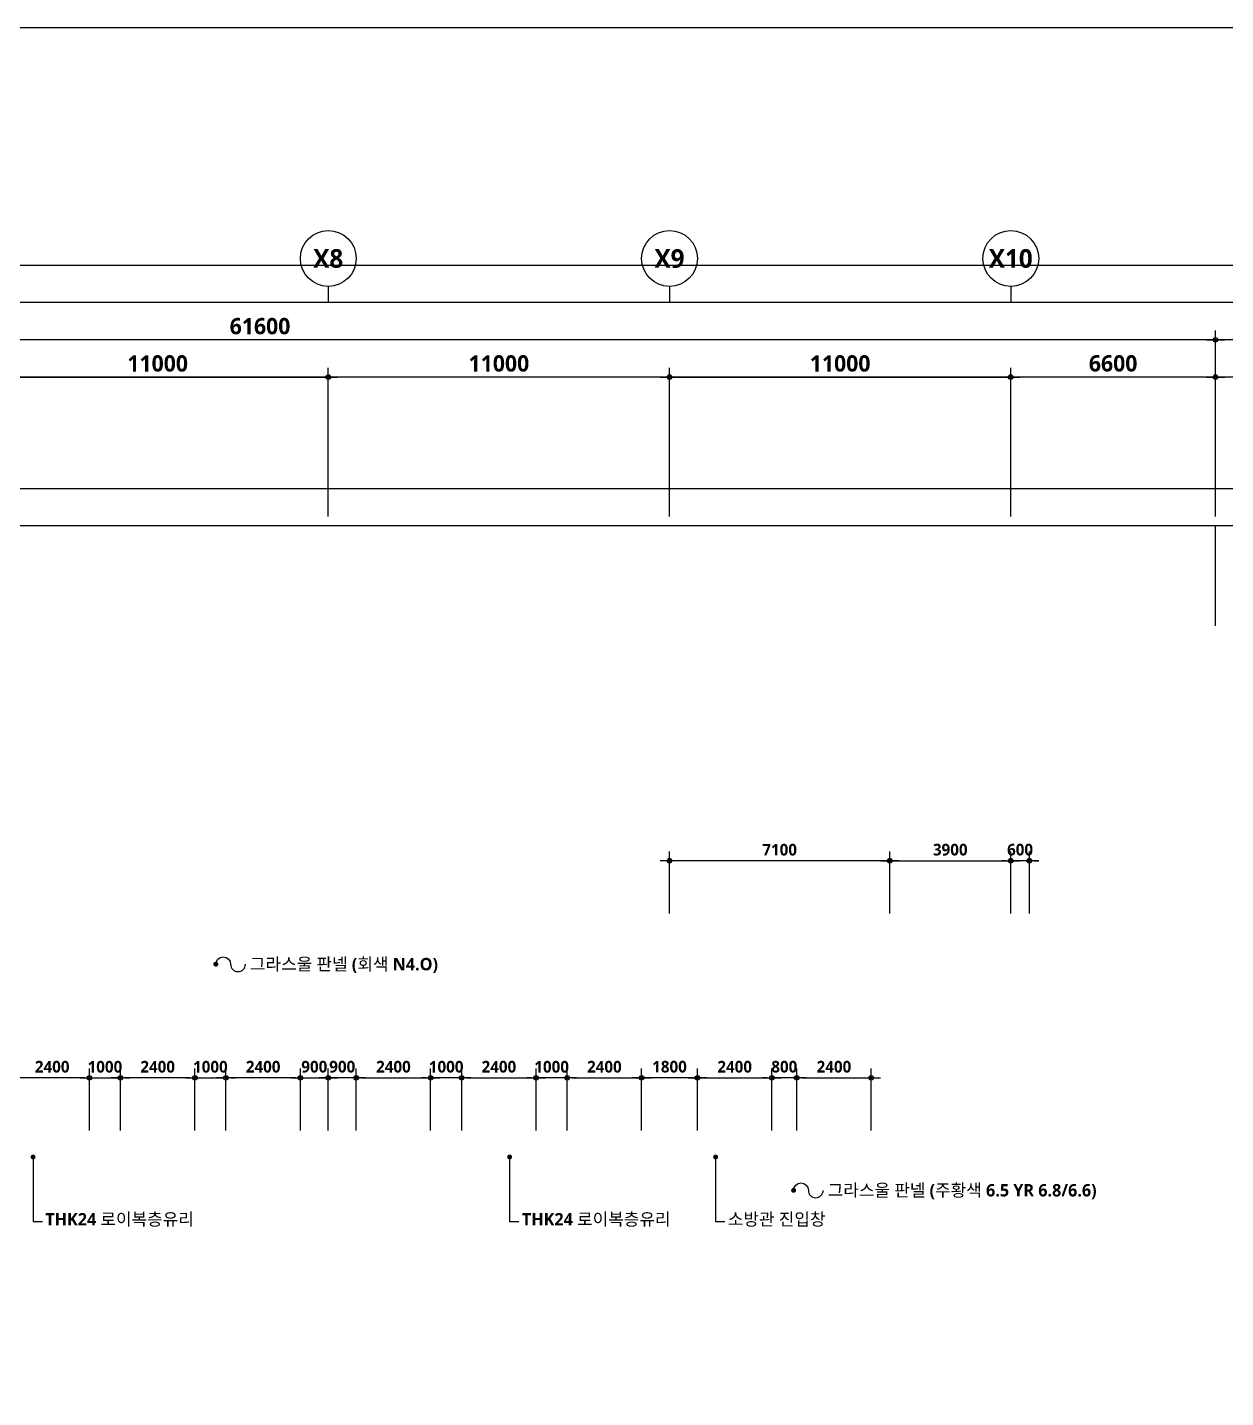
# Model space of a CAD drawing. Header units: millimetres. Extents: x 0 to 190005487, y 0 to 455456909.
# Drawn here: x 166200 to 204824, y 134012 to 178200 of the extents above; entities that cross this region are included whole.
import ezdxf
from ezdxf.enums import TextEntityAlignment as Align

# ---------------------------------------------------------------- set-up
doc = ezdxf.new("R2010")
doc.units = ezdxf.units.MM
doc.header["$LTSCALE"] = 150
doc.header["$MEASUREMENT"] = 0
doc.header["$PDSIZE"] = -10
doc.linetypes.add('CEN', pattern=[62, 60, -1, 0, -1])
doc.layers.get('0').update_dxf_attribs({"linetype": 'CONTINUOUS'})
doc.layers.get('Defpoints').update_dxf_attribs({"color": 153, "linetype": 'CONTINUOUS'})
for name, color, linetype in [('A-ANNO-DIM', 4, 'CONTINUOUS'), ('A-ANNO-LEAD', 4, 'CONTINUOUS'), ('A-ANNO-TEXT1', 7, 'CONTINUOUS'), ('A-CEN', 1, 'CEN'), ('A-ST-AXIS-BUB', 7, 'CONTINUOUS'), ('A-ST-AXIS-DIM', 7, 'CONTINUOUS')]:
    doc.layers.add(name, color=color, linetype=linetype)
doc.layers.add('Defpoint', color=161, linetype='CONTINUOUS', plot=False)
doc.styles.add('2020음성 1차', font='NanumGothicBold.ttf')
doc.styles.add('SH_대대리576', font='NanumGothicBold.ttf')
doc.dimstyles.new('SHP300내부', dxfattribs={"dimscale": 150, "dimtxt": 2.5, "dimasz": 1, "dimexe": 2, "dimexo": 2, "dimgap": 1, "dimtad": 1, "dimdec": 0, "dimzin": 0, "dimdsep": 46, "dimtxsty": 'SH_대대리576', "dimblk": 'DIMDOT', "dimcen": 0.09, "dimclrd": 256, "dimclre": 256, "dimclrt": 3, "dimadec": 0, "dimazin": 1, "dimtfac": 1, "dimtdec": 0, "dimtix": 1, "dimtmove": 2, "dimatfit": 0, "dimldrblk": 'DIMDOT', "dimfxl": 1, "dimtolj": 1, "dimtzin": 0, "dimlwd": -1, "dimlwe": -1, "dimarcsym": 0})
doc.dimstyles.new('사본 SHP 600', dxfattribs={"dimscale": 150, "dimtxt": 3.5, "dimasz": 1, "dimexe": 2, "dimexo": 2, "dimgap": 1, "dimtad": 1, "dimdec": 0, "dimzin": 0, "dimdsep": 46, "dimtxsty": 'SH_대대리576', "dimblk": 'DIMDOT', "dimcen": 0.09, "dimclrt": 3, "dimadec": 0, "dimazin": 1, "dimtfac": 1, "dimtdec": 0, "dimtix": 1, "dimtmove": 2, "dimatfit": 0, "dimldrblk": 'DIMDOT', "dimfxl": 1, "dimtfillclr": 3, "dimtolj": 1, "dimtzin": 0, "dimarcsym": 0})

# ---------------------------------------------------------------- blocks, each defined once
blk = doc.blocks.new('DIMDOT')
at = {"color": 0}
blk.add_line((-2, 0), (2, 0), dxfattribs=at)
for radius in [0.5, 0.25]:
    blk.add_circle((0, 0), radius, dxfattribs=at)
blk = doc.blocks.new('*D4587')
at = {"layer": 'A-ST-AXIS-DIM', "color": 0, "lineweight": -2}
for p, q in [((175899, 162424), (175899, 167224)), ((186899, 162424), (186899, 167224)), ((186749, 166924), (176049, 166924))]:
    blk.add_line(p, q, dxfattribs=at)
at = {"layer": 'Defpoints', "color": 0}
for p in [(175899, 166924), (175899, 162124), (186899, 162124)]:
    blk.add_point(p, dxfattribs=at)
at = {"layer": 'A-ST-AXIS-DIM', "color": 0, "linetype": 'ByBlock', "lineweight": -2, "xscale": 150, "yscale": 150, "zscale": 150, "rotation": 180}
blk.add_blockref('DIMDOT', (175899, 166924), dxfattribs=at)
at = {"layer": 'A-ST-AXIS-DIM', "color": 0, "linetype": 'ByBlock', "lineweight": -2, "xscale": 150, "yscale": 150, "zscale": 150}
blk.add_blockref('DIMDOT', (186899, 166924), dxfattribs=at)
at = {"layer": 'A-ST-AXIS-DIM', "color": 3, "insert": (181399, 167361), "char_height": 525, "attachment_point": 5, "style": 'SH_대대리576'}
blk.add_mtext('\\A1;11000', dxfattribs=at)
blk = doc.blocks.new('*D4588')
at = {"layer": 'A-ST-AXIS-DIM', "color": 0, "lineweight": -2}
for p, q in [((186899, 162424), (186899, 167224)), ((197899, 162424), (197899, 167224)), ((187049, 166924), (197749, 166924))]:
    blk.add_line(p, q, dxfattribs=at)
at = {"layer": 'Defpoints', "color": 0}
for p in [(197899, 166924), (186899, 162124), (197899, 162124)]:
    blk.add_point(p, dxfattribs=at)
at = {"layer": 'A-ST-AXIS-DIM', "color": 0, "linetype": 'ByBlock', "lineweight": -2, "xscale": 150, "yscale": 150, "zscale": 150, "rotation": 180}
blk.add_blockref('DIMDOT', (186899, 166924), dxfattribs=at)
at = {"layer": 'A-ST-AXIS-DIM', "color": 0, "linetype": 'ByBlock', "lineweight": -2, "xscale": 150, "yscale": 150, "zscale": 150}
blk.add_blockref('DIMDOT', (197899, 166924), dxfattribs=at)
at = {"layer": 'A-ST-AXIS-DIM', "color": 3, "insert": (192399, 167361), "char_height": 525, "attachment_point": 5, "style": 'SH_대대리576'}
blk.add_mtext('\\A1;11000', dxfattribs=at)
blk = doc.blocks.new('*D4589')
at = {"layer": 'A-ST-AXIS-DIM', "color": 0, "lineweight": -2}
for p, q in [((197899, 162424), (197899, 167224)), ((204499, 162424), (204499, 167224)), ((204349, 166924), (198049, 166924))]:
    blk.add_line(p, q, dxfattribs=at)
at = {"layer": 'Defpoints', "color": 0}
for p in [(197899, 166924), (197899, 162124), (204499, 162124)]:
    blk.add_point(p, dxfattribs=at)
at = {"layer": 'A-ST-AXIS-DIM', "color": 0, "linetype": 'ByBlock', "lineweight": -2, "xscale": 150, "yscale": 150, "zscale": 150, "rotation": 180}
blk.add_blockref('DIMDOT', (197899, 166924), dxfattribs=at)
at = {"layer": 'A-ST-AXIS-DIM', "color": 0, "linetype": 'ByBlock', "lineweight": -2, "xscale": 150, "yscale": 150, "zscale": 150}
blk.add_blockref('DIMDOT', (204499, 166924), dxfattribs=at)
at = {"layer": 'A-ST-AXIS-DIM', "color": 3, "insert": (201199, 167363), "char_height": 525, "attachment_point": 5, "style": 'SH_대대리576'}
blk.add_mtext('\\A1;6600', dxfattribs=at)
blk = doc.blocks.new('A-ST-AXIS-BUB-1')
at = {"layer": 'A-ST-AXIS-BUB'}
blk.add_line((0, 350), (0, 0), dxfattribs=at)
blk.add_circle((0, 950), 600, dxfattribs=at)
blk = doc.blocks.new('*D4599')
at = {"layer": 'A-ST-AXIS-DIM', "color": 0, "lineweight": -2}
for p, q in [((142899, 162424), (142899, 168424)), ((204499, 162424), (204499, 168424)), ((204349, 168124), (143049, 168124))]:
    blk.add_line(p, q, dxfattribs=at)
at = {"layer": 'Defpoints', "color": 0}
for p in [(142899, 168124), (142899, 162124), (204499, 162124)]:
    blk.add_point(p, dxfattribs=at)
at = {"layer": 'A-ST-AXIS-DIM', "color": 0, "linetype": 'ByBlock', "lineweight": -2, "xscale": 150, "yscale": 150, "zscale": 150, "rotation": 180}
blk.add_blockref('DIMDOT', (142899, 168124), dxfattribs=at)
at = {"layer": 'A-ST-AXIS-DIM', "color": 0, "linetype": 'ByBlock', "lineweight": -2, "xscale": 150, "yscale": 150, "zscale": 150}
blk.add_blockref('DIMDOT', (204499, 168124), dxfattribs=at)
at = {"layer": 'A-ST-AXIS-DIM', "color": 3, "insert": (173699, 168563), "char_height": 525, "attachment_point": 5, "style": 'SH_대대리576'}
blk.add_mtext('\\A1;61600', dxfattribs=at)
blk = doc.blocks.new('*D4601')
at = {"layer": 'A-ST-AXIS-DIM', "color": 0, "lineweight": -2}
for p, q in [((164899, 162424), (164899, 167224)), ((175899, 162424), (175899, 167224)), ((165049, 166924), (175749, 166924))]:
    blk.add_line(p, q, dxfattribs=at)
at = {"layer": 'Defpoints', "color": 0}
for p in [(175899, 166924), (164899, 162124), (175899, 162124)]:
    blk.add_point(p, dxfattribs=at)
at = {"layer": 'A-ST-AXIS-DIM', "color": 0, "linetype": 'ByBlock', "lineweight": -2, "xscale": 150, "yscale": 150, "zscale": 150, "rotation": 180}
blk.add_blockref('DIMDOT', (164899, 166924), dxfattribs=at)
at = {"layer": 'A-ST-AXIS-DIM', "color": 0, "linetype": 'ByBlock', "lineweight": -2, "xscale": 150, "yscale": 150, "zscale": 150}
blk.add_blockref('DIMDOT', (175899, 166924), dxfattribs=at)
at = {"layer": 'A-ST-AXIS-DIM', "color": 3, "insert": (170399, 167361), "char_height": 525, "attachment_point": 5, "style": 'SH_대대리576'}
blk.add_mtext('\\A1;11000', dxfattribs=at)
blk = doc.blocks.new('*D5535')
at = {"layer": 'A-ANNO-DIM'}
for p, q in [((165799, 142624), (165799, 144624)), ((168199, 142624), (168199, 144624)), ((168049, 144324), (165949, 144324))]:
    blk.add_line(p, q, dxfattribs=at)
at = {"layer": 'Defpoints', "color": 0}
for p in [(165799, 144324), (165799, 142324), (168199, 142324)]:
    blk.add_point(p, dxfattribs=at)
at = {"layer": 'A-ANNO-DIM', "linetype": 'ByBlock', "xscale": 150, "yscale": 150, "zscale": 150, "rotation": 180}
blk.add_blockref('DIMDOT', (165799, 144324), dxfattribs=at)
at = {"layer": 'A-ANNO-DIM', "linetype": 'ByBlock', "xscale": 150, "yscale": 150, "zscale": 150}
blk.add_blockref('DIMDOT', (168199, 144324), dxfattribs=at)
at = {"layer": 'A-ANNO-DIM', "color": 3, "insert": (166999, 144680), "char_height": 375, "attachment_point": 5, "style": 'SH_대대리576'}
blk.add_mtext('\\A1;2400', dxfattribs=at)
blk = doc.blocks.new('*D5536')
at = {"layer": 'A-ANNO-DIM'}
for p, q in [((168199, 142624), (168199, 144624)), ((169199, 142624), (169199, 144624)), ((168049, 144324), (167899, 144324)), ((168199, 144324), (169199, 144324)), ((169349, 144324), (169499, 144324))]:
    blk.add_line(p, q, dxfattribs=at)
at = {"layer": 'Defpoints', "color": 0}
for p in [(169199, 144324), (168199, 142324), (169199, 142324)]:
    blk.add_point(p, dxfattribs=at)
at = {"layer": 'A-ANNO-DIM', "linetype": 'ByBlock', "xscale": 150, "yscale": 150, "zscale": 150}
blk.add_blockref('DIMDOT', (168199, 144324), dxfattribs=at)
at = {"layer": 'A-ANNO-DIM', "linetype": 'ByBlock', "xscale": 150, "yscale": 150, "zscale": 150, "rotation": 180}
blk.add_blockref('DIMDOT', (169199, 144324), dxfattribs=at)
at = {"layer": 'A-ANNO-DIM', "color": 3, "insert": (168699, 144679), "char_height": 375, "attachment_point": 5, "style": 'SH_대대리576'}
blk.add_mtext('\\A1;1000', dxfattribs=at)
blk = doc.blocks.new('*D5539')
at = {"layer": 'A-ANNO-DIM'}
for p, q in [((169199, 142624), (169199, 144624)), ((171599, 142624), (171599, 144624)), ((171449, 144324), (169349, 144324))]:
    blk.add_line(p, q, dxfattribs=at)
at = {"layer": 'Defpoints', "color": 0}
for p in [(169199, 144324), (169199, 142324), (171599, 142324)]:
    blk.add_point(p, dxfattribs=at)
at = {"layer": 'A-ANNO-DIM', "linetype": 'ByBlock', "xscale": 150, "yscale": 150, "zscale": 150, "rotation": 180}
blk.add_blockref('DIMDOT', (169199, 144324), dxfattribs=at)
at = {"layer": 'A-ANNO-DIM', "linetype": 'ByBlock', "xscale": 150, "yscale": 150, "zscale": 150}
blk.add_blockref('DIMDOT', (171599, 144324), dxfattribs=at)
at = {"layer": 'A-ANNO-DIM', "color": 3, "insert": (170399, 144680), "char_height": 375, "attachment_point": 5, "style": 'SH_대대리576'}
blk.add_mtext('\\A1;2400', dxfattribs=at)
blk = doc.blocks.new('*D5540')
at = {"layer": 'A-ANNO-DIM'}
for p, q in [((171599, 142624), (171599, 144624)), ((172599, 142624), (172599, 144624)), ((171449, 144324), (171299, 144324)), ((171599, 144324), (172599, 144324)), ((172749, 144324), (172899, 144324))]:
    blk.add_line(p, q, dxfattribs=at)
at = {"layer": 'Defpoints', "color": 0}
for p in [(172599, 144324), (171599, 142324), (172599, 142324)]:
    blk.add_point(p, dxfattribs=at)
at = {"layer": 'A-ANNO-DIM', "linetype": 'ByBlock', "xscale": 150, "yscale": 150, "zscale": 150}
blk.add_blockref('DIMDOT', (171599, 144324), dxfattribs=at)
at = {"layer": 'A-ANNO-DIM', "linetype": 'ByBlock', "xscale": 150, "yscale": 150, "zscale": 150, "rotation": 180}
blk.add_blockref('DIMDOT', (172599, 144324), dxfattribs=at)
at = {"layer": 'A-ANNO-DIM', "color": 3, "insert": (172099, 144679), "char_height": 375, "attachment_point": 5, "style": 'SH_대대리576'}
blk.add_mtext('\\A1;1000', dxfattribs=at)
blk = doc.blocks.new('*D5541')
at = {"layer": 'A-ANNO-DIM'}
for p, q in [((172599, 142624), (172599, 144624)), ((174999, 142624), (174999, 144624)), ((174849, 144324), (172749, 144324))]:
    blk.add_line(p, q, dxfattribs=at)
at = {"layer": 'Defpoints', "color": 0}
for p in [(172599, 144324), (172599, 142324), (174999, 142324)]:
    blk.add_point(p, dxfattribs=at)
at = {"layer": 'A-ANNO-DIM', "linetype": 'ByBlock', "xscale": 150, "yscale": 150, "zscale": 150, "rotation": 180}
blk.add_blockref('DIMDOT', (172599, 144324), dxfattribs=at)
at = {"layer": 'A-ANNO-DIM', "linetype": 'ByBlock', "xscale": 150, "yscale": 150, "zscale": 150}
blk.add_blockref('DIMDOT', (174999, 144324), dxfattribs=at)
at = {"layer": 'A-ANNO-DIM', "color": 3, "insert": (173799, 144680), "char_height": 375, "attachment_point": 5, "style": 'SH_대대리576'}
blk.add_mtext('\\A1;2400', dxfattribs=at)
blk = doc.blocks.new('*D5542')
at = {"layer": 'A-ANNO-DIM'}
for p, q in [((174999, 142624), (174999, 144624)), ((175899, 142624), (175899, 144624)), ((174849, 144324), (174699, 144324)), ((174999, 144324), (175899, 144324)), ((176049, 144324), (176199, 144324))]:
    blk.add_line(p, q, dxfattribs=at)
at = {"layer": 'Defpoints', "color": 0}
for p in [(175899, 144324), (174999, 142324), (175899, 142324)]:
    blk.add_point(p, dxfattribs=at)
at = {"layer": 'A-ANNO-DIM', "linetype": 'ByBlock', "xscale": 150, "yscale": 150, "zscale": 150}
blk.add_blockref('DIMDOT', (174999, 144324), dxfattribs=at)
at = {"layer": 'A-ANNO-DIM', "linetype": 'ByBlock', "xscale": 150, "yscale": 150, "zscale": 150, "rotation": 180}
blk.add_blockref('DIMDOT', (175899, 144324), dxfattribs=at)
at = {"layer": 'A-ANNO-DIM', "color": 3, "insert": (175449, 144681), "char_height": 375, "attachment_point": 5, "style": 'SH_대대리576'}
blk.add_mtext('\\A1;900', dxfattribs=at)
blk = doc.blocks.new('*D5543')
at = {"layer": 'A-ANNO-DIM'}
for p, q in [((175899, 142624), (175899, 144624)), ((176799, 142624), (176799, 144624)), ((175749, 144324), (175599, 144324)), ((176799, 144324), (175899, 144324)), ((176949, 144324), (177099, 144324))]:
    blk.add_line(p, q, dxfattribs=at)
at = {"layer": 'Defpoints', "color": 0}
for p in [(175899, 144324), (175899, 142324), (176799, 142324)]:
    blk.add_point(p, dxfattribs=at)
at = {"layer": 'A-ANNO-DIM', "linetype": 'ByBlock', "xscale": 150, "yscale": 150, "zscale": 150}
blk.add_blockref('DIMDOT', (175899, 144324), dxfattribs=at)
at = {"layer": 'A-ANNO-DIM', "linetype": 'ByBlock', "xscale": 150, "yscale": 150, "zscale": 150, "rotation": 180}
blk.add_blockref('DIMDOT', (176799, 144324), dxfattribs=at)
at = {"layer": 'A-ANNO-DIM', "color": 3, "insert": (176349, 144681), "char_height": 375, "attachment_point": 5, "style": 'SH_대대리576'}
blk.add_mtext('\\A1;900', dxfattribs=at)
blk = doc.blocks.new('*D5544')
at = {"layer": 'A-ANNO-DIM'}
for p, q in [((176799, 142624), (176799, 144624)), ((179199, 142624), (179199, 144624)), ((176949, 144324), (179049, 144324))]:
    blk.add_line(p, q, dxfattribs=at)
at = {"layer": 'Defpoints', "color": 0}
for p in [(179199, 144324), (176799, 142324), (179199, 142324)]:
    blk.add_point(p, dxfattribs=at)
at = {"layer": 'A-ANNO-DIM', "linetype": 'ByBlock', "xscale": 150, "yscale": 150, "zscale": 150, "rotation": 180}
blk.add_blockref('DIMDOT', (176799, 144324), dxfattribs=at)
at = {"layer": 'A-ANNO-DIM', "linetype": 'ByBlock', "xscale": 150, "yscale": 150, "zscale": 150}
blk.add_blockref('DIMDOT', (179199, 144324), dxfattribs=at)
at = {"layer": 'A-ANNO-DIM', "color": 3, "insert": (177999, 144680), "char_height": 375, "attachment_point": 5, "style": 'SH_대대리576'}
blk.add_mtext('\\A1;2400', dxfattribs=at)
blk = doc.blocks.new('*D5545')
at = {"layer": 'A-ANNO-DIM'}
for p, q in [((179199, 142624), (179199, 144624)), ((180199, 142624), (180199, 144624)), ((179049, 144324), (178899, 144324)), ((180199, 144324), (179199, 144324)), ((180349, 144324), (180499, 144324))]:
    blk.add_line(p, q, dxfattribs=at)
at = {"layer": 'Defpoints', "color": 0}
for p in [(179199, 144324), (179199, 142324), (180199, 142324)]:
    blk.add_point(p, dxfattribs=at)
at = {"layer": 'A-ANNO-DIM', "linetype": 'ByBlock', "xscale": 150, "yscale": 150, "zscale": 150}
blk.add_blockref('DIMDOT', (179199, 144324), dxfattribs=at)
at = {"layer": 'A-ANNO-DIM', "linetype": 'ByBlock', "xscale": 150, "yscale": 150, "zscale": 150, "rotation": 180}
blk.add_blockref('DIMDOT', (180199, 144324), dxfattribs=at)
at = {"layer": 'A-ANNO-DIM', "color": 3, "insert": (179699, 144679), "char_height": 375, "attachment_point": 5, "style": 'SH_대대리576'}
blk.add_mtext('\\A1;1000', dxfattribs=at)
blk = doc.blocks.new('*D5546')
at = {"layer": 'A-ANNO-DIM'}
for p, q in [((180199, 142624), (180199, 144624)), ((182599, 142624), (182599, 144624)), ((180349, 144324), (182449, 144324))]:
    blk.add_line(p, q, dxfattribs=at)
at = {"layer": 'Defpoints', "color": 0}
for p in [(182599, 144324), (180199, 142324), (182599, 142324)]:
    blk.add_point(p, dxfattribs=at)
at = {"layer": 'A-ANNO-DIM', "linetype": 'ByBlock', "xscale": 150, "yscale": 150, "zscale": 150, "rotation": 180}
blk.add_blockref('DIMDOT', (180199, 144324), dxfattribs=at)
at = {"layer": 'A-ANNO-DIM', "linetype": 'ByBlock', "xscale": 150, "yscale": 150, "zscale": 150}
blk.add_blockref('DIMDOT', (182599, 144324), dxfattribs=at)
at = {"layer": 'A-ANNO-DIM', "color": 3, "insert": (181399, 144680), "char_height": 375, "attachment_point": 5, "style": 'SH_대대리576'}
blk.add_mtext('\\A1;2400', dxfattribs=at)
blk = doc.blocks.new('*D5547')
at = {"layer": 'A-ANNO-DIM'}
for p, q in [((182599, 142624), (182599, 144624)), ((183599, 142624), (183599, 144624)), ((182449, 144324), (182299, 144324)), ((183599, 144324), (182599, 144324)), ((183749, 144324), (183899, 144324))]:
    blk.add_line(p, q, dxfattribs=at)
at = {"layer": 'Defpoints', "color": 0}
for p in [(182599, 144324), (182599, 142324), (183599, 142324)]:
    blk.add_point(p, dxfattribs=at)
at = {"layer": 'A-ANNO-DIM', "linetype": 'ByBlock', "xscale": 150, "yscale": 150, "zscale": 150}
blk.add_blockref('DIMDOT', (182599, 144324), dxfattribs=at)
at = {"layer": 'A-ANNO-DIM', "linetype": 'ByBlock', "xscale": 150, "yscale": 150, "zscale": 150, "rotation": 180}
blk.add_blockref('DIMDOT', (183599, 144324), dxfattribs=at)
at = {"layer": 'A-ANNO-DIM', "color": 3, "insert": (183099, 144679), "char_height": 375, "attachment_point": 5, "style": 'SH_대대리576'}
blk.add_mtext('\\A1;1000', dxfattribs=at)
blk = doc.blocks.new('*D5548')
at = {"layer": 'A-ANNO-DIM'}
for p, q in [((183599, 142624), (183599, 144624)), ((185999, 142624), (185999, 144624)), ((183749, 144324), (185849, 144324))]:
    blk.add_line(p, q, dxfattribs=at)
at = {"layer": 'Defpoints', "color": 0}
for p in [(185999, 144324), (183599, 142324), (185999, 142324)]:
    blk.add_point(p, dxfattribs=at)
at = {"layer": 'A-ANNO-DIM', "linetype": 'ByBlock', "xscale": 150, "yscale": 150, "zscale": 150, "rotation": 180}
blk.add_blockref('DIMDOT', (183599, 144324), dxfattribs=at)
at = {"layer": 'A-ANNO-DIM', "linetype": 'ByBlock', "xscale": 150, "yscale": 150, "zscale": 150}
blk.add_blockref('DIMDOT', (185999, 144324), dxfattribs=at)
at = {"layer": 'A-ANNO-DIM', "color": 3, "insert": (184799, 144680), "char_height": 375, "attachment_point": 5, "style": 'SH_대대리576'}
blk.add_mtext('\\A1;2400', dxfattribs=at)
blk = doc.blocks.new('*D5549')
at = {"layer": 'A-ANNO-DIM'}
for p, q in [((185999, 142624), (185999, 144624)), ((187799, 142624), (187799, 144624)), ((187649, 144324), (186149, 144324))]:
    blk.add_line(p, q, dxfattribs=at)
at = {"layer": 'Defpoints', "color": 0}
for p in [(185999, 144324), (185999, 142324), (187799, 142324)]:
    blk.add_point(p, dxfattribs=at)
at = {"layer": 'A-ANNO-DIM', "linetype": 'ByBlock', "xscale": 150, "yscale": 150, "zscale": 150, "rotation": 180}
blk.add_blockref('DIMDOT', (185999, 144324), dxfattribs=at)
at = {"layer": 'A-ANNO-DIM', "linetype": 'ByBlock', "xscale": 150, "yscale": 150, "zscale": 150}
blk.add_blockref('DIMDOT', (187799, 144324), dxfattribs=at)
at = {"layer": 'A-ANNO-DIM', "color": 3, "insert": (186899, 144681), "char_height": 375, "attachment_point": 5, "style": 'SH_대대리576'}
blk.add_mtext('\\A1;1800', dxfattribs=at)
blk = doc.blocks.new('*D5550')
at = {"layer": 'A-ANNO-DIM'}
for p, q in [((187799, 142624), (187799, 144624)), ((190199, 142624), (190199, 144624)), ((187949, 144324), (190049, 144324))]:
    blk.add_line(p, q, dxfattribs=at)
at = {"layer": 'Defpoints', "color": 0}
for p in [(190199, 144324), (187799, 142324), (190199, 142324)]:
    blk.add_point(p, dxfattribs=at)
at = {"layer": 'A-ANNO-DIM', "linetype": 'ByBlock', "xscale": 150, "yscale": 150, "zscale": 150, "rotation": 180}
blk.add_blockref('DIMDOT', (187799, 144324), dxfattribs=at)
at = {"layer": 'A-ANNO-DIM', "linetype": 'ByBlock', "xscale": 150, "yscale": 150, "zscale": 150}
blk.add_blockref('DIMDOT', (190199, 144324), dxfattribs=at)
at = {"layer": 'A-ANNO-DIM', "color": 3, "insert": (188999, 144680), "char_height": 375, "attachment_point": 5, "style": 'SH_대대리576'}
blk.add_mtext('\\A1;2400', dxfattribs=at)
blk = doc.blocks.new('*D5551')
at = {"layer": 'A-ANNO-DIM'}
for p, q in [((190199, 142624), (190199, 144624)), ((190999, 142624), (190999, 144624)), ((190049, 144324), (189899, 144324)), ((190999, 144324), (190199, 144324)), ((191149, 144324), (191299, 144324))]:
    blk.add_line(p, q, dxfattribs=at)
at = {"layer": 'Defpoints', "color": 0}
for p in [(190199, 144324), (190199, 142324), (190999, 142324)]:
    blk.add_point(p, dxfattribs=at)
at = {"layer": 'A-ANNO-DIM', "linetype": 'ByBlock', "xscale": 150, "yscale": 150, "zscale": 150}
blk.add_blockref('DIMDOT', (190199, 144324), dxfattribs=at)
at = {"layer": 'A-ANNO-DIM', "linetype": 'ByBlock', "xscale": 150, "yscale": 150, "zscale": 150, "rotation": 180}
blk.add_blockref('DIMDOT', (190999, 144324), dxfattribs=at)
at = {"layer": 'A-ANNO-DIM', "color": 3, "insert": (190599, 144681), "char_height": 375, "attachment_point": 5, "style": 'SH_대대리576'}
blk.add_mtext('\\A1;800', dxfattribs=at)
blk = doc.blocks.new('*D5552')
at = {"layer": 'A-ANNO-DIM'}
for p, q in [((190999, 142624), (190999, 144624)), ((193399, 142624), (193399, 144624)), ((191149, 144324), (193249, 144324))]:
    blk.add_line(p, q, dxfattribs=at)
at = {"layer": 'Defpoints', "color": 0}
for p in [(193399, 144324), (190999, 142324), (193399, 142324)]:
    blk.add_point(p, dxfattribs=at)
at = {"layer": 'A-ANNO-DIM', "linetype": 'ByBlock', "xscale": 150, "yscale": 150, "zscale": 150, "rotation": 180}
blk.add_blockref('DIMDOT', (190999, 144324), dxfattribs=at)
at = {"layer": 'A-ANNO-DIM', "linetype": 'ByBlock', "xscale": 150, "yscale": 150, "zscale": 150}
blk.add_blockref('DIMDOT', (193399, 144324), dxfattribs=at)
at = {"layer": 'A-ANNO-DIM', "color": 3, "insert": (192199, 144680), "char_height": 375, "attachment_point": 5, "style": 'SH_대대리576'}
blk.add_mtext('\\A1;2400', dxfattribs=at)
blk = doc.blocks.new('*D5563')
at = {"layer": 'A-ANNO-DIM'}
for p, q in [((193999, 149624), (193999, 151624)), ((197899, 149624), (197899, 151624)), ((194149, 151324), (197749, 151324))]:
    blk.add_line(p, q, dxfattribs=at)
at = {"layer": 'Defpoints', "color": 0}
for p in [(197899, 151324), (193999, 149324), (197899, 149324)]:
    blk.add_point(p, dxfattribs=at)
at = {"layer": 'A-ANNO-DIM', "linetype": 'ByBlock', "xscale": 150, "yscale": 150, "zscale": 150, "rotation": 180}
blk.add_blockref('DIMDOT', (193999, 151324), dxfattribs=at)
at = {"layer": 'A-ANNO-DIM', "linetype": 'ByBlock', "xscale": 150, "yscale": 150, "zscale": 150}
blk.add_blockref('DIMDOT', (197899, 151324), dxfattribs=at)
at = {"layer": 'A-ANNO-DIM', "color": 3, "insert": (195949, 151681), "char_height": 375, "attachment_point": 5, "style": 'SH_대대리576'}
blk.add_mtext('\\A1;3900', dxfattribs=at)
blk = doc.blocks.new('*D5564')
at = {"layer": 'A-ANNO-DIM'}
for p, q in [((197899, 149624), (197899, 151624)), ((198499, 149624), (198499, 151624)), ((197749, 151324), (197599, 151324)), ((198499, 151324), (197899, 151324)), ((198649, 151324), (198799, 151324))]:
    blk.add_line(p, q, dxfattribs=at)
at = {"layer": 'Defpoints', "color": 0}
for p in [(197899, 151324), (197899, 149324), (198499, 149324)]:
    blk.add_point(p, dxfattribs=at)
at = {"layer": 'A-ANNO-DIM', "linetype": 'ByBlock', "xscale": 150, "yscale": 150, "zscale": 150}
for p, rotation in [((197899, 151324), 359.9999999987049), ((198499, 151324), 179.9999999987049)]:
    blk.add_blockref('DIMDOT', p, dxfattribs=dict(at, rotation=rotation))
at = {"layer": 'A-ANNO-DIM', "color": 3, "insert": (198199, 151681), "char_height": 375, "attachment_point": 5, "rotation": 360, "style": 'SH_대대리576'}
blk.add_mtext('\\A1;600', dxfattribs=at)
blk = doc.blocks.new('*D5565')
at = {"layer": 'A-ANNO-DIM'}
for p, q in [((186899, 149624), (186899, 151624)), ((193999, 149624), (193999, 151624)), ((193849, 151324), (187049, 151324))]:
    blk.add_line(p, q, dxfattribs=at)
at = {"layer": 'Defpoints', "color": 0}
for p in [(186899, 151324), (186899, 149324), (193999, 149324)]:
    blk.add_point(p, dxfattribs=at)
at = {"layer": 'A-ANNO-DIM', "linetype": 'ByBlock', "xscale": 150, "yscale": 150, "zscale": 150}
for p, rotation in [((186899, 151324), 179.9999999987057), ((193999, 151324), 359.9999999987057)]:
    blk.add_blockref('DIMDOT', p, dxfattribs=dict(at, rotation=rotation))
at = {"layer": 'A-ANNO-DIM', "color": 3, "insert": (190449, 151679), "char_height": 375, "attachment_point": 5, "rotation": 360, "style": 'SH_대대리576'}
blk.add_mtext('\\A1;7100', dxfattribs=at)

msp = doc.modelspace()

# ---------------------------------------------------------------- linework, layer by layer
at = {"layer": 'A-ANNO-LEAD', "const_width": 79.4}
for points in [[(172234.1, 147987.2, 1), (172313.5, 147987.2, 1)], [(166341.7, 141771, 1), (166421.1, 141771, 1)], [(181706.1, 141771, 1), (181785.4, 141771, 1)], [(188344.5, 141771, 1), (188423.9, 141771, 1)]]:
    msp.add_lwpolyline(points, format="xyb", close=True, dxfattribs=at)
at = {"layer": 'A-ANNO-LEAD'}
msp.add_lwpolyline([(172273.8, 147987.2, -1), (172750, 147987.2, 0.4142136), (172988.1, 147749.1, 0.4142136), (173226.2, 147987.2, 0.4142136)], format="xyb", dxfattribs=at)
for points in [[(166381.4, 141771), (166381.4, 139688.6), (166681.4, 139688.6)], [(181745.8, 141771), (181745.8, 139688.6), (182045.8, 139688.6)], [(188384.2, 141771), (188384.2, 139688.6), (188684.2, 139688.6)]]:
    msp.add_lwpolyline(points, dxfattribs=at)
at = {"layer": 'A-ANNO-LEAD', "const_width": 79.4, "elevation": 103000}
msp.add_lwpolyline([(190859, 140694.8, 1), (190938.4, 140694.8, 1)], format="xyb", close=True, dxfattribs=at)
at = {"layer": 'A-ANNO-LEAD', "elevation": 103000}
msp.add_lwpolyline([(190898.7, 140694.8, -1), (191374.9, 140694.8, 0.4142136), (191613, 140456.7, 0.4142136), (191851.1, 140694.8, 0.4142136)], format="xyb", dxfattribs=at)
at = {"layer": 'A-CEN'}
msp.add_line((204498.9, 158897.9), (204498.9, 162123.6), dxfattribs=at)
at = {"layer": 'Defpoint'}
for points in [[(126000, 178200), (252000, 178200), (252000, 89100), (126000, 89100)], [(132612.4, 96776.4), (234287.6, 96776.4), (234287.6, 170523.6), (132612.4, 170523.6)], [(133812.4, 97976.4), (233087.6, 97976.4), (233087.6, 169323.6), (133812.4, 169323.6)], [(135012.4, 99176.4), (231887.6, 99176.4), (231887.6, 168123.6), (135012.4, 168123.6)], [(136212.4, 100376.4), (230687.6, 100376.4), (230687.6, 166923.6), (136212.4, 166923.6)], [(139812.4, 103976.4), (227087.6, 103976.4), (227087.6, 163323.6), (139812.4, 163323.6)], [(141012.4, 105176.4), (225887.6, 105176.4), (225887.6, 162123.6), (141012.4, 162123.6)]]:
    msp.add_lwpolyline(points, close=True, dxfattribs=at)

# ---------------------------------------------------------------- block references
at = {"layer": 'A-ST-AXIS-BUB', "xscale": 1.5, "yscale": 1.5, "zscale": 1.5}
for p in [(175898.9, 169323.6), (186898.9, 169323.6), (197898.9, 169323.6)]:
    msp.add_blockref('A-ST-AXIS-BUB-1', p, dxfattribs=at)

# ---------------------------------------------------------------- texts
at = {"layer": 'A-ANNO-TEXT1', "style": 'SH_대대리576'}
for s, p in [('X8', (175898.9, 170748.6)), ('X9', (186898.9, 170748.6)), ('X10', (197898.9, 170748.6))]:
    msp.add_text(s, height=600, dxfattribs=at).set_placement(p, align=Align.MIDDLE_CENTER)
at = {"layer": 'A-ANNO-TEXT1', "style": '2020음성 1차'}
for s, p in [('그라스울 판넬 (회색 N4.O)', (173375.1, 147790.6)), ('그라스울 판넬 (주황색 6.5 YR 6.8/6.6)', (192000, 140498.3, 103000)), ('THK24 로이복층유리', (166776.7, 139563.5)), ('THK24 로이복층유리', (182141.1, 139563.5)), ('소방관 진입창', (188779.5, 139563.5))]:
    msp.add_text(s, height=400, dxfattribs=at).set_placement(p)

# ---------------------------------------------------------------- dimensions: what is measured, and where the dimension line sits
at = {"layer": 'A-ANNO-DIM'}
for base, p1, p2, angle, picture, middle in [((186898.9, 151323.6), (193998.9, 149323.6), (186898.9, 149323.6), 180, '*D5565', (190448.9, 151679.2)), ((197898.9, 151323.6), (193998.9, 149323.6), (197898.9, 149323.6), 0, '*D5563', (195948.9, 151680.5)), ((197898.9, 151323.6), (198498.9, 149323.6), (197898.9, 149323.6), 180, '*D5564', (198198.9, 151680.5)), ((165798.9, 144323.6), (168198.9, 142323.6), (165798.9, 142323.6), 180, '*D5535', (166998.9, 144679.7)), ((169198.9, 144323.6), (168198.9, 142323.6), (169198.9, 142323.6), 0, '*D5536', (168698.9, 144679.2)), ((169198.9, 144323.6), (171598.9, 142323.6), (169198.9, 142323.6), 180, '*D5539', (170398.9, 144679.7)), ((172598.9, 144323.6), (171598.9, 142323.6), (172598.9, 142323.6), 0, '*D5540', (172098.9, 144679.2)), ((172598.9, 144323.6), (174998.9, 142323.6), (172598.9, 142323.6), 180, '*D5541', (173798.9, 144679.7)), ((175898.9, 144323.6), (174998.9, 142323.6), (175898.9, 142323.6), 0, '*D5542', (175448.9, 144680.5)), ((175898.9, 144323.6), (176798.9, 142323.6), (175898.9, 142323.6), 180, '*D5543', (176348.9, 144680.5)), ((179198.9, 144323.6), (176798.9, 142323.6), (179198.9, 142323.6), 0, '*D5544', (177998.9, 144679.7)), ((179198.9, 144323.6), (180198.9, 142323.6), (179198.9, 142323.6), 180, '*D5545', (179698.9, 144679.2)), ((182598.9, 144323.6), (180198.9, 142323.6), (182598.9, 142323.6), 0, '*D5546', (181398.9, 144679.7)), ((182598.9, 144323.6), (183598.9, 142323.6), (182598.9, 142323.6), 180, '*D5547', (183098.9, 144679.2)), ((185998.9, 144323.6), (183598.9, 142323.6), (185998.9, 142323.6), 0, '*D5548', (184798.9, 144679.7)), ((185998.9, 144323.6), (187798.9, 142323.6), (185998.9, 142323.6), 180, '*D5549', (186898.9, 144680.5)), ((190198.9, 144323.6), (187798.9, 142323.6), (190198.9, 142323.6), 0, '*D5550', (188998.9, 144679.7)), ((190198.9, 144323.6), (190998.9, 142323.6), (190198.9, 142323.6), 180, '*D5551', (190598.9, 144680.5)), ((193398.9, 144323.6), (190998.9, 142323.6), (193398.9, 142323.6), 0, '*D5552', (192198.9, 144679.7))]:
    dim = msp.add_linear_dim(base=base, p1=p1, p2=p2, angle=angle, dimstyle='SHP300내부', override={"dimtxsty": 'SH_대대리576', "dimldrblk": 'DIMDOT'}, dxfattribs=at)
    dim.commit()
    dim.dimension.update_dxf_attribs({"geometry": picture, "text_midpoint": middle})
at = {"layer": 'A-ST-AXIS-DIM'}
for base, p1, p2, picture, middle in [((142898.9, 168123.6), (204498.9, 162123.6), (142898.9, 162123.6), '*D4599', (173698.9, 168563.3)), ((175898.9, 166923.6), (186898.9, 162123.6), (175898.9, 162123.6), '*D4587', (181398.9, 167361.5))]:
    dim = msp.add_linear_dim(base=base, p1=p1, p2=p2, dimstyle='사본 SHP 600', override={"dimtxsty": 'SH_대대리576', "dimldrblk": 'DIMDOT'}, dxfattribs=at)
    dim.commit()
    dim.dimension.update_dxf_attribs({"geometry": picture, "text_midpoint": middle})
for base, p1, p2, angle, picture, middle in [((175898.9, 166923.6), (164898.9, 162123.6), (175898.9, 162123.6), 180, '*D4601', (170398.9, 167361.5)), ((197898.9, 166923.6), (186898.9, 162123.6), (197898.9, 162123.6), 180, '*D4588', (192398.9, 167361.5)), ((197898.9, 166923.6), (204498.9, 162123.6), (197898.9, 162123.6), 0, '*D4589', (201198.9, 167363.3))]:
    dim = msp.add_linear_dim(base=base, p1=p1, p2=p2, angle=angle, dimstyle='사본 SHP 600', override={"dimtxsty": 'SH_대대리576', "dimldrblk": 'DIMDOT'}, dxfattribs=at)
    dim.commit()
    dim.dimension.update_dxf_attribs({"geometry": picture, "text_midpoint": middle})

doc.saveas('drawing.dxf')
